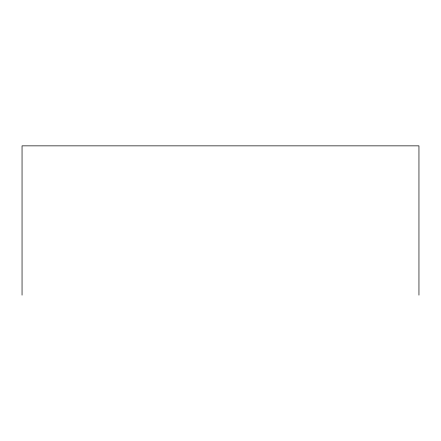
<?xml version="1.0" encoding="UTF-8"?>
<svg xmlns="http://www.w3.org/2000/svg" width="441" height="441" viewBox="0 0 441 441"><rect width="100%" height="100%" fill="white"/><g stroke="black" fill="none" stroke-linecap="round" stroke-linejoin="round"><path stroke-width="0.66" d="M418.95 295.145L418.95 145.855L22.05 145.855L22.05 295.145"/></g></svg>
